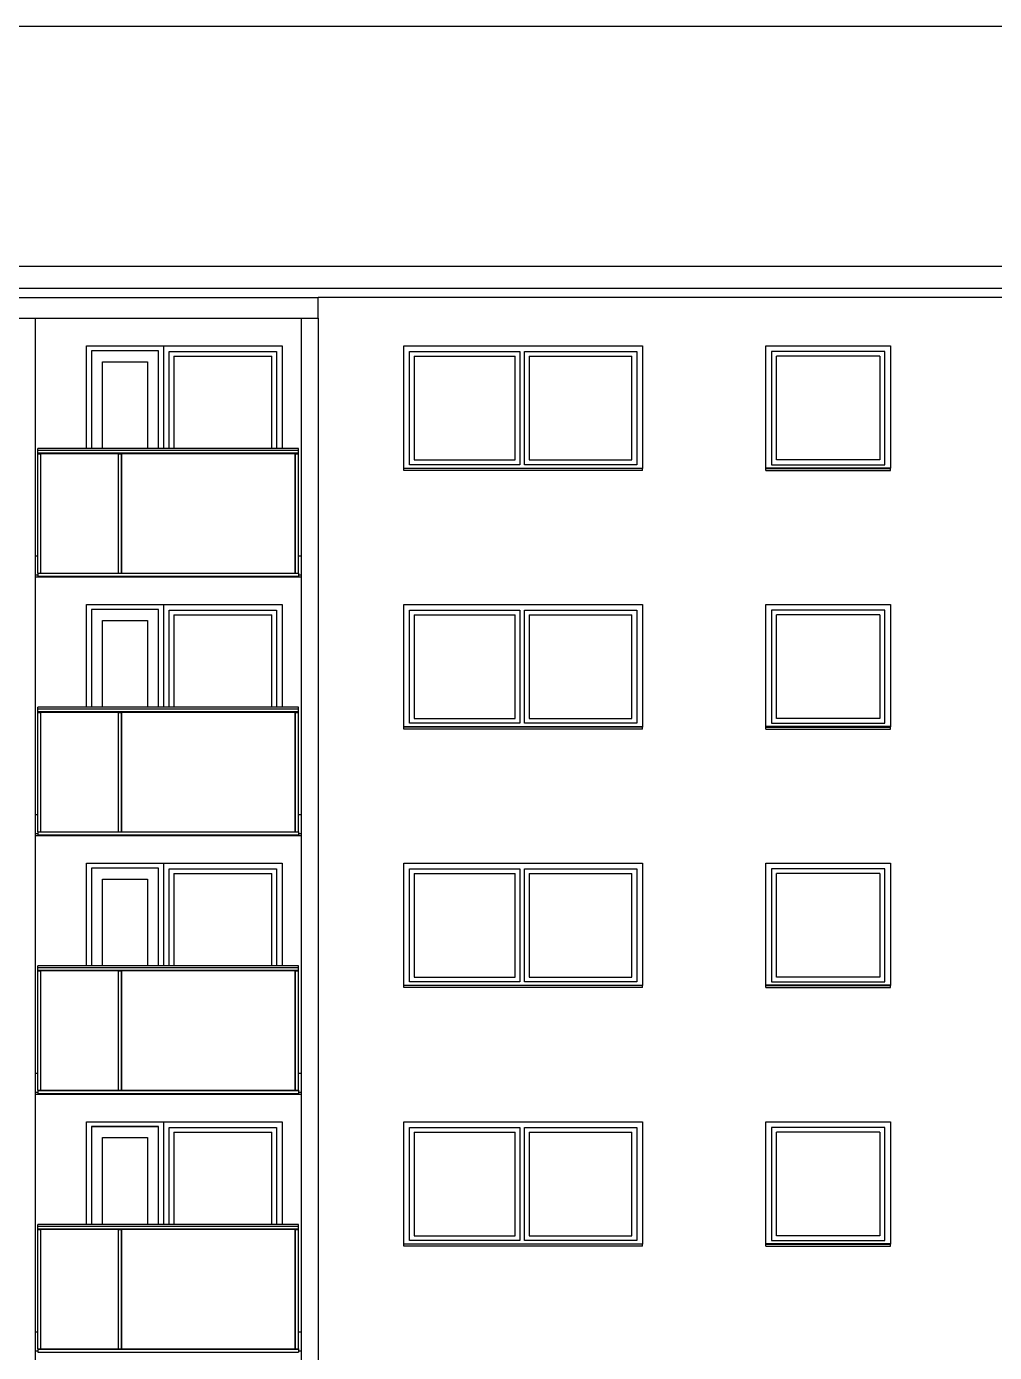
# Model space of a CAD drawing. Header units: millimetres. Extents: x 48 to 4070, y 10 to 629.
# Drawn here: x 505.7 to 709.4, y 324.8 to 603.7 of the extents above; entities that cross this region are included whole.
import ezdxf
from ezdxf.xclip import XClip

# ---------------------------------------------------------------- set-up
doc = ezdxf.new("R2010")
doc.units = ezdxf.units.MM
doc.header["$MEASUREMENT"] = 0
doc.header["$XCLIPFRAME"] = 0
for name, color, linetype in [('A--------P-', 7, 'Continuous'), ('A-01SC-----Ytterväggar2', 7, 'Continuous'), ('A1', 1, 'Continuous')]:
    doc.layers.add(name, color=color, linetype=linetype)

# ---------------------------------------------------------------- blocks, each defined once
blk = doc.blocks.new('Drawing_1_1', base_point=(52.75, 55.57))
at = {"layer": 'A-01SC-----Ytterväggar2'}
for p, q in [((507.47, 542.37), (507.47, 492.37)), ((563.47, 542.37), (563.47, 492.37)), ((567.07, 542.37), (567.07, 492.37)), ((507.47, 492.37), (507.47, 437.97)), ((563.47, 492.37), (563.47, 437.97)), ((567.07, 492.37), (567.07, 437.97)), ((507.47, 437.97), (507.47, 383.57)), ((563.47, 437.97), (563.47, 383.57)), ((567.07, 437.97), (567.07, 383.57)), ((507.47, 383.57), (507.47, 329.17)), ((563.47, 383.57), (563.47, 329.17)), ((567.07, 383.57), (567.07, 329.17)), ((507.47, 329.17), (507.47, 274.77)), ((563.47, 329.17), (563.47, 274.77)), ((567.07, 329.17), (567.07, 274.77))]:
    blk.add_line(p, q, dxfattribs=at)
at = {"layer": 'A1'}
for p, q in [((720.11, 603.74), (328.51, 603.74)), ((48.67, 553.35), (1591.47, 553.35)), ((1584.27, 548.65), (60.27, 548.65)), ((503.87, 546.77), (567.07, 546.77)), ((567.07, 542.37), (567.07, 546.77)), ((851.07, 546.77), (567.07, 546.77)), ((503.87, 542.37), (567.07, 542.37)), ((518.29, 536.57), (559.49, 536.57)), ((518.29, 514.97), (518.29, 536.57)), ((519.33, 535.53), (519.33, 514.97)), ((533.45, 535.53), (519.33, 535.53)), ((533.45, 514.97), (533.45, 535.53)), ((534.49, 536.57), (534.49, 535.37)), ((559.49, 536.57), (559.49, 514.97)), ((585.07, 510.82), (585.07, 536.57)), ((585.07, 536.57), (635.27, 536.57)), ((635.27, 536.57), (635.27, 510.82)), ((661.27, 536.57), (687.47, 536.57)), ((661.27, 510.82), (661.27, 536.57)), ((687.47, 536.57), (687.47, 510.82)), ((519.33, 535.37), (519.35, 535.37)), ((519.33, 534.37), (519.35, 534.37)), ((533.43, 535.51), (519.35, 535.51)), ((519.35, 535.51), (519.35, 514.97)), ((521.65, 514.97), (521.65, 533.21)), ((521.65, 533.21), (531.13, 533.21)), ((531.13, 533.21), (531.13, 514.97)), ((533.43, 514.97), (533.43, 535.51)), ((533.43, 535.37), (533.45, 535.37)), ((533.43, 534.37), (533.45, 534.37)), ((534.49, 535.37), (534.49, 514.97)), ((535.69, 514.97), (535.69, 535.37)), ((535.69, 535.37), (558.29, 535.37)), ((536.69, 534.37), (536.69, 514.97)), ((536.69, 534.37), (557.29, 534.37)), ((557.29, 514.97), (557.29, 534.37)), ((558.29, 535.37), (558.29, 514.97)), ((586.27, 511.57), (586.27, 535.37)), ((586.27, 535.37), (609.47, 535.37)), ((587.27, 534.37), (587.27, 512.57)), ((587.27, 534.37), (608.47, 534.37)), ((608.47, 512.57), (608.47, 534.37)), ((609.47, 535.37), (609.47, 511.57)), ((610.47, 511.57), (610.47, 535.37)), ((610.47, 535.37), (634.07, 535.37)), ((611.47, 534.37), (611.47, 512.57)), ((611.47, 534.37), (633.07, 534.37)), ((633.07, 512.57), (633.07, 534.37)), ((634.07, 535.37), (634.07, 511.57)), ((662.47, 535.37), (662.47, 511.57)), ((686.27, 535.37), (662.47, 535.37)), ((663.47, 512.57), (663.47, 534.37)), ((685.27, 534.37), (663.47, 534.37)), ((685.27, 534.37), (685.27, 512.57)), ((686.27, 511.57), (686.27, 535.37)), ((508.02, 514.93), (508.02, 514.97)), ((562.92, 514.97), (508.02, 514.97)), ((508.02, 514.82), (508.02, 514.93)), ((508.02, 514.63), (508.02, 514.82)), ((508.02, 514.54), (508.02, 514.63)), ((562.92, 514.54), (508.02, 514.54)), ((508.02, 513.97), (508.02, 514.54)), ((508.02, 513.96), (508.02, 513.97)), ((562.92, 513.97), (508.02, 513.97)), ((508.02, 513.95), (508.02, 513.96)), ((508.02, 513.91), (508.02, 513.95)), ((562.92, 513.95), (508.02, 513.95)), ((508.02, 513.88), (508.02, 513.91)), ((562.92, 513.91), (508.02, 513.91)), ((508.02, 513.87), (508.02, 513.88)), ((508.02, 513.87), (508.03, 513.87)), ((508.02, 488.77), (508.02, 513.87)), ((508.03, 513.87), (508.06, 513.87)), ((508.06, 513.87), (508.68, 513.87)), ((508.06, 488.77), (508.06, 513.87)), ((508.68, 513.87), (508.71, 513.87)), ((508.68, 488.77), (508.68, 513.87)), ((508.71, 513.87), (508.72, 513.87)), ((525.02, 513.87), (508.72, 513.87)), ((508.72, 488.77), (508.72, 513.87)), ((525.02, 513.87), (525.03, 513.87)), ((525.02, 488.77), (525.02, 513.87)), ((525.03, 513.87), (525.06, 513.87)), ((525.06, 513.87), (525.68, 513.87)), ((525.06, 488.77), (525.06, 513.87)), ((525.68, 513.87), (525.71, 513.87)), ((525.68, 488.77), (525.68, 513.87)), ((525.71, 513.87), (525.72, 513.87)), ((562.22, 513.87), (525.72, 513.87)), ((525.72, 488.77), (525.72, 513.87)), ((562.22, 513.87), (562.23, 513.87)), ((562.22, 488.77), (562.22, 513.87)), ((562.23, 513.87), (562.26, 513.87)), ((562.26, 513.87), (562.88, 513.87)), ((562.26, 488.77), (562.26, 513.87)), ((562.88, 513.87), (562.91, 513.87)), ((562.88, 488.77), (562.88, 513.87)), ((562.91, 513.87), (562.92, 513.87)), ((562.92, 514.93), (562.92, 514.97)), ((562.92, 514.82), (562.92, 514.93)), ((562.92, 514.63), (562.92, 514.82)), ((562.92, 514.54), (562.92, 514.63)), ((562.92, 513.97), (562.92, 514.54)), ((562.92, 513.96), (562.92, 513.97)), ((562.92, 513.95), (562.92, 513.96)), ((562.92, 513.91), (562.92, 513.95)), ((562.92, 513.88), (562.92, 513.91)), ((562.92, 513.87), (562.92, 513.88)), ((562.92, 488.77), (562.92, 513.87)), ((585.07, 510.87), (635.27, 510.87)), ((585.07, 510.79), (585.07, 510.82)), ((635.27, 510.79), (585.07, 510.79)), ((585.07, 510.37), (585.07, 510.79)), ((609.47, 511.57), (586.27, 511.57)), ((587.27, 512.57), (608.47, 512.57)), ((634.07, 511.57), (610.47, 511.57)), ((611.47, 512.57), (633.07, 512.57)), ((635.27, 510.82), (635.27, 510.79)), ((635.27, 510.37), (635.27, 510.79)), ((687.47, 510.87), (661.27, 510.87)), ((661.27, 510.82), (661.27, 510.79)), ((661.27, 510.79), (687.47, 510.79)), ((661.27, 510.37), (661.27, 510.79)), ((662.47, 511.57), (686.27, 511.57)), ((685.27, 512.57), (663.47, 512.57)), ((687.47, 510.79), (687.47, 510.82)), ((687.47, 510.37), (687.47, 510.79)), ((635.27, 510.37), (585.07, 510.37)), ((661.27, 510.37), (687.47, 510.37)), ((507.47, 492.37), (508.02, 492.37)), ((562.92, 492.37), (563.47, 492.37)), ((507.47, 488.37), (508.02, 488.37)), ((508.02, 488.77), (508.02, 488.76)), ((508.02, 488.77), (508.03, 488.77)), ((508.02, 488.77), (508.03, 488.77)), ((508.02, 488.76), (508.02, 488.73)), ((508.02, 488.73), (508.02, 488.11)), ((508.02, 488.73), (562.92, 488.73)), ((508.02, 488.11), (508.02, 488.08)), ((508.02, 488.11), (562.92, 488.11)), ((508.03, 488.77), (508.06, 488.77)), ((508.06, 488.77), (508.68, 488.77)), ((508.68, 488.77), (508.71, 488.77)), ((508.71, 488.77), (525.03, 488.77)), ((525.02, 488.77), (525.03, 488.77)), ((525.03, 488.77), (525.06, 488.77)), ((525.06, 488.77), (525.68, 488.77)), ((525.68, 488.77), (525.71, 488.77)), ((525.71, 488.77), (562.23, 488.77)), ((562.22, 488.77), (562.23, 488.77)), ((562.23, 488.77), (562.26, 488.77)), ((562.26, 488.77), (562.88, 488.77)), ((562.88, 488.77), (562.91, 488.77)), ((562.91, 488.77), (562.92, 488.77)), ((562.91, 488.77), (562.92, 488.77)), ((562.92, 488.77), (562.92, 488.76)), ((562.92, 488.76), (562.92, 488.73)), ((562.92, 488.73), (562.92, 488.11)), ((562.92, 488.37), (563.47, 488.37)), ((562.92, 488.11), (562.92, 488.08)), ((507.47, 487.97), (563.47, 487.97)), ((508.02, 488.08), (508.02, 488.07)), ((508.02, 488.07), (562.92, 488.07)), ((562.92, 488.08), (562.92, 488.07)), ((518.29, 482.17), (559.49, 482.17)), ((518.29, 460.57), (518.29, 482.17)), ((519.33, 481.13), (519.33, 460.57)), ((533.45, 481.13), (519.33, 481.13)), ((519.33, 480.97), (519.35, 480.97)), ((519.33, 479.97), (519.35, 479.97)), ((533.43, 481.11), (519.35, 481.11)), ((519.35, 481.11), (519.35, 460.57)), ((533.43, 460.57), (533.43, 481.11)), ((533.43, 480.97), (533.45, 480.97)), ((533.43, 479.97), (533.45, 479.97)), ((533.45, 460.57), (533.45, 481.13)), ((534.49, 482.17), (534.49, 480.97)), ((534.49, 480.97), (534.49, 460.57)), ((535.69, 460.57), (535.69, 480.97)), ((535.69, 480.97), (558.29, 480.97)), ((536.69, 479.97), (536.69, 460.57)), ((536.69, 479.97), (557.29, 479.97)), ((557.29, 460.57), (557.29, 479.97)), ((558.29, 480.97), (558.29, 460.57)), ((559.49, 482.17), (559.49, 460.57)), ((585.07, 456.42), (585.07, 482.17)), ((585.07, 482.17), (635.27, 482.17)), ((586.27, 457.17), (586.27, 480.97)), ((586.27, 480.97), (609.47, 480.97)), ((587.27, 479.97), (587.27, 458.17)), ((587.27, 479.97), (608.47, 479.97)), ((608.47, 458.17), (608.47, 479.97)), ((609.47, 480.97), (609.47, 457.17)), ((610.47, 457.17), (610.47, 480.97)), ((610.47, 480.97), (634.07, 480.97)), ((611.47, 479.97), (611.47, 458.17)), ((611.47, 479.97), (633.07, 479.97)), ((633.07, 458.17), (633.07, 479.97)), ((634.07, 480.97), (634.07, 457.17)), ((635.27, 482.17), (635.27, 456.42)), ((661.27, 482.17), (687.47, 482.17)), ((661.27, 456.42), (661.27, 482.17)), ((662.47, 480.97), (662.47, 457.17)), ((686.27, 480.97), (662.47, 480.97)), ((663.47, 458.17), (663.47, 479.97)), ((685.27, 479.97), (663.47, 479.97)), ((685.27, 479.97), (685.27, 458.17)), ((686.27, 457.17), (686.27, 480.97)), ((687.47, 482.17), (687.47, 456.42)), ((521.65, 460.57), (521.65, 478.81)), ((521.65, 478.81), (531.13, 478.81)), ((531.13, 478.81), (531.13, 460.57)), ((508.02, 460.53), (508.02, 460.57)), ((562.92, 460.57), (508.02, 460.57)), ((508.02, 460.42), (508.02, 460.53)), ((508.02, 460.23), (508.02, 460.42)), ((508.02, 460.14), (508.02, 460.23)), ((562.92, 460.53), (562.92, 460.57)), ((562.92, 460.42), (562.92, 460.53)), ((562.92, 460.23), (562.92, 460.42)), ((562.92, 460.14), (562.92, 460.23)), ((562.92, 460.14), (508.02, 460.14)), ((508.02, 459.57), (508.02, 460.14)), ((508.02, 459.56), (508.02, 459.57)), ((562.92, 459.57), (508.02, 459.57)), ((508.02, 459.55), (508.02, 459.56)), ((508.02, 459.51), (508.02, 459.55)), ((562.92, 459.55), (508.02, 459.55)), ((508.02, 459.48), (508.02, 459.51)), ((562.92, 459.51), (508.02, 459.51)), ((508.02, 459.47), (508.02, 459.48)), ((508.02, 459.47), (508.03, 459.47)), ((508.02, 434.37), (508.02, 459.47)), ((508.03, 459.47), (508.06, 459.47)), ((508.06, 459.47), (508.68, 459.47)), ((508.06, 434.37), (508.06, 459.47)), ((508.68, 459.47), (508.71, 459.47)), ((508.68, 434.37), (508.68, 459.47)), ((508.71, 459.47), (508.72, 459.47)), ((525.02, 459.47), (508.72, 459.47)), ((508.72, 434.37), (508.72, 459.47)), ((525.02, 459.47), (525.03, 459.47)), ((525.02, 434.37), (525.02, 459.47)), ((525.03, 459.47), (525.06, 459.47)), ((525.06, 459.47), (525.68, 459.47)), ((525.06, 434.37), (525.06, 459.47)), ((525.68, 459.47), (525.71, 459.47)), ((525.68, 434.37), (525.68, 459.47)), ((525.71, 459.47), (525.72, 459.47)), ((562.22, 459.47), (525.72, 459.47)), ((525.72, 434.37), (525.72, 459.47)), ((562.22, 459.47), (562.23, 459.47)), ((562.22, 434.37), (562.22, 459.47)), ((562.23, 459.47), (562.26, 459.47)), ((562.26, 459.47), (562.88, 459.47)), ((562.26, 434.37), (562.26, 459.47)), ((562.88, 459.47), (562.91, 459.47)), ((562.88, 434.37), (562.88, 459.47)), ((562.91, 459.47), (562.92, 459.47)), ((562.92, 459.57), (562.92, 460.14)), ((562.92, 459.56), (562.92, 459.57)), ((562.92, 459.55), (562.92, 459.56)), ((562.92, 459.51), (562.92, 459.55)), ((562.92, 459.48), (562.92, 459.51)), ((562.92, 459.47), (562.92, 459.48)), ((562.92, 434.37), (562.92, 459.47)), ((587.27, 458.17), (608.47, 458.17)), ((611.47, 458.17), (633.07, 458.17)), ((685.27, 458.17), (663.47, 458.17)), ((585.07, 456.47), (635.27, 456.47)), ((585.07, 456.39), (585.07, 456.42)), ((635.27, 456.39), (585.07, 456.39)), ((585.07, 455.97), (585.07, 456.39)), ((635.27, 455.97), (585.07, 455.97)), ((609.47, 457.17), (586.27, 457.17)), ((634.07, 457.17), (610.47, 457.17)), ((635.27, 456.42), (635.27, 456.39)), ((635.27, 455.97), (635.27, 456.39)), ((687.47, 456.47), (661.27, 456.47)), ((661.27, 456.42), (661.27, 456.39)), ((661.27, 456.39), (687.47, 456.39)), ((661.27, 455.97), (661.27, 456.39)), ((661.27, 455.97), (687.47, 455.97)), ((662.47, 457.17), (686.27, 457.17)), ((687.47, 456.39), (687.47, 456.42)), ((687.47, 455.97), (687.47, 456.39)), ((507.47, 437.97), (508.02, 437.97)), ((562.92, 437.97), (563.47, 437.97)), ((507.47, 433.97), (508.02, 433.97)), ((507.47, 433.57), (563.47, 433.57)), ((508.02, 434.37), (508.02, 434.36)), ((508.02, 434.37), (508.03, 434.37)), ((508.02, 434.37), (508.03, 434.37)), ((508.02, 434.36), (508.02, 434.33)), ((508.02, 434.33), (508.02, 433.71)), ((508.02, 434.33), (562.92, 434.33)), ((508.02, 433.71), (508.02, 433.68)), ((508.02, 433.71), (562.92, 433.71)), ((508.02, 433.68), (508.02, 433.67)), ((508.02, 433.67), (562.92, 433.67)), ((508.03, 434.37), (508.06, 434.37)), ((508.06, 434.37), (508.68, 434.37)), ((508.68, 434.37), (508.71, 434.37)), ((508.71, 434.37), (525.03, 434.37)), ((525.02, 434.37), (525.03, 434.37)), ((525.03, 434.37), (525.06, 434.37)), ((525.06, 434.37), (525.68, 434.37)), ((525.68, 434.37), (525.71, 434.37)), ((525.71, 434.37), (562.23, 434.37)), ((562.22, 434.37), (562.23, 434.37)), ((562.23, 434.37), (562.26, 434.37)), ((562.26, 434.37), (562.88, 434.37)), ((562.88, 434.37), (562.91, 434.37)), ((562.91, 434.37), (562.92, 434.37)), ((562.91, 434.37), (562.92, 434.37)), ((562.92, 434.37), (562.92, 434.36)), ((562.92, 434.36), (562.92, 434.33)), ((562.92, 434.33), (562.92, 433.71)), ((562.92, 433.97), (563.47, 433.97)), ((562.92, 433.71), (562.92, 433.68)), ((562.92, 433.68), (562.92, 433.67)), ((518.29, 427.77), (559.49, 427.77)), ((518.29, 406.17), (518.29, 427.77)), ((534.49, 427.77), (534.49, 426.57)), ((559.49, 427.77), (559.49, 406.17)), ((585.07, 402.02), (585.07, 427.77)), ((585.07, 427.77), (635.27, 427.77)), ((635.27, 427.77), (635.27, 402.02)), ((661.27, 427.77), (687.47, 427.77)), ((661.27, 402.02), (661.27, 427.77)), ((687.47, 427.77), (687.47, 402.02)), ((519.33, 426.73), (519.33, 406.17)), ((533.45, 426.73), (519.33, 426.73)), ((519.33, 426.57), (519.35, 426.57)), ((519.33, 425.57), (519.35, 425.57)), ((533.43, 426.71), (519.35, 426.71)), ((519.35, 426.71), (519.35, 406.17)), ((521.65, 406.17), (521.65, 424.41)), ((521.65, 424.41), (531.13, 424.41)), ((531.13, 424.41), (531.13, 406.17)), ((533.43, 406.17), (533.43, 426.71)), ((533.43, 426.57), (533.45, 426.57)), ((533.43, 425.57), (533.45, 425.57)), ((533.45, 406.17), (533.45, 426.73)), ((534.49, 426.57), (534.49, 406.17)), ((535.69, 406.17), (535.69, 426.57)), ((535.69, 426.57), (558.29, 426.57)), ((536.69, 425.57), (536.69, 406.17)), ((536.69, 425.57), (557.29, 425.57)), ((557.29, 406.17), (557.29, 425.57)), ((558.29, 426.57), (558.29, 406.17)), ((586.27, 402.77), (586.27, 426.57)), ((586.27, 426.57), (609.47, 426.57)), ((587.27, 425.57), (587.27, 403.77)), ((587.27, 425.57), (608.47, 425.57)), ((608.47, 403.77), (608.47, 425.57)), ((609.47, 426.57), (609.47, 402.77)), ((610.47, 402.77), (610.47, 426.57)), ((610.47, 426.57), (634.07, 426.57)), ((611.47, 425.57), (611.47, 403.77)), ((611.47, 425.57), (633.07, 425.57)), ((633.07, 403.77), (633.07, 425.57)), ((634.07, 426.57), (634.07, 402.77)), ((662.47, 426.57), (662.47, 402.77)), ((686.27, 426.57), (662.47, 426.57)), ((663.47, 403.77), (663.47, 425.57)), ((685.27, 425.57), (663.47, 425.57)), ((685.27, 425.57), (685.27, 403.77)), ((686.27, 402.77), (686.27, 426.57)), ((508.02, 406.13), (508.02, 406.17)), ((562.92, 406.17), (508.02, 406.17)), ((508.02, 406.02), (508.02, 406.13)), ((508.02, 405.83), (508.02, 406.02)), ((508.02, 405.74), (508.02, 405.83)), ((562.92, 405.74), (508.02, 405.74)), ((508.02, 405.17), (508.02, 405.74)), ((508.02, 405.16), (508.02, 405.17)), ((562.92, 405.17), (508.02, 405.17)), ((508.02, 405.15), (508.02, 405.16)), ((508.02, 405.11), (508.02, 405.15)), ((562.92, 405.15), (508.02, 405.15)), ((508.02, 405.08), (508.02, 405.11)), ((562.92, 405.11), (508.02, 405.11)), ((508.02, 405.07), (508.02, 405.08)), ((508.02, 405.07), (508.03, 405.07)), ((508.02, 379.97), (508.02, 405.07)), ((508.03, 405.07), (508.06, 405.07)), ((508.06, 405.07), (508.68, 405.07)), ((508.06, 379.97), (508.06, 405.07)), ((508.68, 405.07), (508.71, 405.07)), ((508.68, 379.97), (508.68, 405.07)), ((508.71, 405.07), (508.72, 405.07)), ((525.02, 405.07), (508.72, 405.07)), ((508.72, 379.97), (508.72, 405.07)), ((525.02, 405.07), (525.03, 405.07)), ((525.02, 379.97), (525.02, 405.07)), ((525.03, 405.07), (525.06, 405.07)), ((525.06, 405.07), (525.68, 405.07)), ((525.06, 379.97), (525.06, 405.07)), ((525.68, 405.07), (525.71, 405.07)), ((525.68, 379.97), (525.68, 405.07)), ((525.71, 405.07), (525.72, 405.07)), ((562.22, 405.07), (525.72, 405.07)), ((525.72, 379.97), (525.72, 405.07)), ((562.22, 405.07), (562.23, 405.07)), ((562.22, 379.97), (562.22, 405.07)), ((562.23, 405.07), (562.26, 405.07)), ((562.26, 405.07), (562.88, 405.07)), ((562.26, 379.97), (562.26, 405.07)), ((562.88, 405.07), (562.91, 405.07)), ((562.88, 379.97), (562.88, 405.07)), ((562.91, 405.07), (562.92, 405.07)), ((562.92, 406.13), (562.92, 406.17)), ((562.92, 406.02), (562.92, 406.13)), ((562.92, 405.83), (562.92, 406.02)), ((562.92, 405.74), (562.92, 405.83)), ((562.92, 405.17), (562.92, 405.74)), ((562.92, 405.16), (562.92, 405.17)), ((562.92, 405.15), (562.92, 405.16)), ((562.92, 405.11), (562.92, 405.15)), ((562.92, 405.08), (562.92, 405.11)), ((562.92, 405.07), (562.92, 405.08)), ((562.92, 379.97), (562.92, 405.07)), ((585.07, 402.07), (635.27, 402.07)), ((585.07, 401.99), (585.07, 402.02)), ((635.27, 401.99), (585.07, 401.99)), ((585.07, 401.57), (585.07, 401.99)), ((609.47, 402.77), (586.27, 402.77)), ((587.27, 403.77), (608.47, 403.77)), ((634.07, 402.77), (610.47, 402.77)), ((611.47, 403.77), (633.07, 403.77)), ((635.27, 402.02), (635.27, 401.99)), ((635.27, 401.57), (635.27, 401.99)), ((687.47, 402.07), (661.27, 402.07)), ((661.27, 402.02), (661.27, 401.99)), ((661.27, 401.99), (687.47, 401.99)), ((661.27, 401.57), (661.27, 401.99)), ((662.47, 402.77), (686.27, 402.77)), ((685.27, 403.77), (663.47, 403.77)), ((687.47, 401.99), (687.47, 402.02)), ((687.47, 401.57), (687.47, 401.99)), ((635.27, 401.57), (585.07, 401.57)), ((661.27, 401.57), (687.47, 401.57)), ((507.47, 383.57), (508.02, 383.57)), ((562.92, 383.57), (563.47, 383.57)), ((507.47, 379.57), (508.02, 379.57)), ((508.02, 379.97), (508.02, 379.96)), ((508.02, 379.97), (508.03, 379.97)), ((508.02, 379.97), (508.03, 379.97)), ((508.02, 379.96), (508.02, 379.93)), ((508.02, 379.93), (508.02, 379.31)), ((508.02, 379.93), (562.92, 379.93)), ((508.03, 379.97), (508.06, 379.97)), ((508.06, 379.97), (508.68, 379.97)), ((508.68, 379.97), (508.71, 379.97)), ((508.71, 379.97), (525.03, 379.97)), ((525.02, 379.97), (525.03, 379.97)), ((525.03, 379.97), (525.06, 379.97)), ((525.06, 379.97), (525.68, 379.97)), ((525.68, 379.97), (525.71, 379.97)), ((525.71, 379.97), (562.23, 379.97)), ((562.22, 379.97), (562.23, 379.97)), ((562.23, 379.97), (562.26, 379.97)), ((562.26, 379.97), (562.88, 379.97)), ((562.88, 379.97), (562.91, 379.97)), ((562.91, 379.97), (562.92, 379.97)), ((562.91, 379.97), (562.92, 379.97)), ((562.92, 379.97), (562.92, 379.96)), ((562.92, 379.96), (562.92, 379.93)), ((562.92, 379.93), (562.92, 379.31)), ((562.92, 379.57), (563.47, 379.57)), ((507.47, 379.17), (563.47, 379.17)), ((508.02, 379.31), (508.02, 379.28)), ((508.02, 379.31), (562.92, 379.31)), ((508.02, 379.28), (508.02, 379.27)), ((508.02, 379.27), (562.92, 379.27)), ((562.92, 379.31), (562.92, 379.28)), ((562.92, 379.28), (562.92, 379.27)), ((518.29, 373.37), (559.49, 373.37)), ((518.29, 351.77), (518.29, 373.37)), ((519.33, 372.33), (519.33, 351.77)), ((533.45, 372.33), (519.33, 372.33)), ((519.33, 372.17), (519.35, 372.17)), ((519.33, 371.17), (519.35, 371.17)), ((533.43, 372.31), (519.35, 372.31)), ((519.35, 372.31), (519.35, 351.77)), ((533.43, 351.77), (533.43, 372.31)), ((533.43, 372.17), (533.45, 372.17)), ((533.43, 371.17), (533.45, 371.17)), ((533.45, 351.77), (533.45, 372.33)), ((534.49, 373.37), (534.49, 372.17)), ((534.49, 372.17), (534.49, 351.77)), ((535.69, 351.77), (535.69, 372.17)), ((535.69, 372.17), (558.29, 372.17)), ((536.69, 371.17), (536.69, 351.77)), ((536.69, 371.17), (557.29, 371.17)), ((557.29, 351.77), (557.29, 371.17)), ((558.29, 372.17), (558.29, 351.77)), ((559.49, 373.37), (559.49, 351.77)), ((585.07, 347.62), (585.07, 373.37)), ((585.07, 373.37), (635.27, 373.37)), ((586.27, 348.37), (586.27, 372.17)), ((586.27, 372.17), (609.47, 372.17)), ((587.27, 371.17), (587.27, 349.37)), ((587.27, 371.17), (608.47, 371.17)), ((608.47, 349.37), (608.47, 371.17)), ((609.47, 372.17), (609.47, 348.37)), ((610.47, 348.37), (610.47, 372.17)), ((610.47, 372.17), (634.07, 372.17)), ((611.47, 371.17), (611.47, 349.37)), ((611.47, 371.17), (633.07, 371.17)), ((633.07, 349.37), (633.07, 371.17)), ((634.07, 372.17), (634.07, 348.37)), ((635.27, 373.37), (635.27, 347.62)), ((661.27, 373.37), (687.47, 373.37)), ((661.27, 347.62), (661.27, 373.37)), ((662.47, 372.17), (662.47, 348.37)), ((686.27, 372.17), (662.47, 372.17)), ((663.47, 349.37), (663.47, 371.17)), ((685.27, 371.17), (663.47, 371.17)), ((685.27, 371.17), (685.27, 349.37)), ((686.27, 348.37), (686.27, 372.17)), ((687.47, 373.37), (687.47, 347.62)), ((521.65, 351.77), (521.65, 370.01)), ((521.65, 370.01), (531.13, 370.01)), ((531.13, 370.01), (531.13, 351.77)), ((508.02, 351.73), (508.02, 351.77)), ((562.92, 351.77), (508.02, 351.77)), ((508.02, 351.62), (508.02, 351.73)), ((508.02, 351.43), (508.02, 351.62)), ((562.92, 351.73), (562.92, 351.77)), ((562.92, 351.62), (562.92, 351.73)), ((562.92, 351.43), (562.92, 351.62)), ((508.02, 351.34), (508.02, 351.43)), ((562.92, 351.34), (508.02, 351.34)), ((508.02, 350.77), (508.02, 351.34)), ((508.02, 350.76), (508.02, 350.77)), ((562.92, 350.77), (508.02, 350.77)), ((508.02, 350.75), (508.02, 350.76)), ((508.02, 350.71), (508.02, 350.75)), ((562.92, 350.75), (508.02, 350.75)), ((508.02, 350.68), (508.02, 350.71)), ((562.92, 350.71), (508.02, 350.71)), ((508.02, 350.67), (508.02, 350.68)), ((508.02, 350.67), (508.03, 350.67)), ((508.02, 325.57), (508.02, 350.67)), ((508.03, 350.67), (508.06, 350.67)), ((508.06, 350.67), (508.68, 350.67)), ((508.06, 325.57), (508.06, 350.67)), ((508.68, 350.67), (508.71, 350.67)), ((508.68, 325.57), (508.68, 350.67)), ((508.71, 350.67), (508.72, 350.67)), ((525.02, 350.67), (508.72, 350.67)), ((508.72, 325.57), (508.72, 350.67)), ((525.02, 350.67), (525.03, 350.67)), ((525.02, 325.57), (525.02, 350.67)), ((525.03, 350.67), (525.06, 350.67)), ((525.06, 350.67), (525.68, 350.67)), ((525.06, 325.57), (525.06, 350.67)), ((525.68, 350.67), (525.71, 350.67)), ((525.68, 325.57), (525.68, 350.67)), ((525.71, 350.67), (525.72, 350.67)), ((562.22, 350.67), (525.72, 350.67)), ((525.72, 325.57), (525.72, 350.67)), ((562.22, 350.67), (562.23, 350.67)), ((562.22, 325.57), (562.22, 350.67)), ((562.23, 350.67), (562.26, 350.67)), ((562.26, 350.67), (562.88, 350.67)), ((562.26, 325.57), (562.26, 350.67)), ((562.88, 350.67), (562.91, 350.67)), ((562.88, 325.57), (562.88, 350.67)), ((562.91, 350.67), (562.92, 350.67)), ((562.92, 351.34), (562.92, 351.43)), ((562.92, 350.77), (562.92, 351.34)), ((562.92, 350.76), (562.92, 350.77)), ((562.92, 350.75), (562.92, 350.76)), ((562.92, 350.71), (562.92, 350.75)), ((562.92, 350.68), (562.92, 350.71)), ((562.92, 350.67), (562.92, 350.68)), ((562.92, 325.57), (562.92, 350.67)), ((587.27, 349.37), (608.47, 349.37)), ((611.47, 349.37), (633.07, 349.37)), ((685.27, 349.37), (663.47, 349.37)), ((585.07, 347.67), (635.27, 347.67)), ((585.07, 347.59), (585.07, 347.62)), ((635.27, 347.59), (585.07, 347.59)), ((585.07, 347.17), (585.07, 347.59)), ((635.27, 347.17), (585.07, 347.17)), ((609.47, 348.37), (586.27, 348.37)), ((634.07, 348.37), (610.47, 348.37)), ((635.27, 347.62), (635.27, 347.59)), ((635.27, 347.17), (635.27, 347.59)), ((687.47, 347.67), (661.27, 347.67)), ((661.27, 347.62), (661.27, 347.59)), ((661.27, 347.59), (687.47, 347.59)), ((661.27, 347.17), (661.27, 347.59)), ((661.27, 347.17), (687.47, 347.17)), ((662.47, 348.37), (686.27, 348.37)), ((687.47, 347.59), (687.47, 347.62)), ((687.47, 347.17), (687.47, 347.59)), ((507.47, 329.17), (508.02, 329.17)), ((562.92, 329.17), (563.47, 329.17)), ((507.47, 325.17), (508.02, 325.17)), ((508.02, 325.57), (508.02, 325.56)), ((508.02, 325.57), (508.03, 325.57)), ((508.02, 325.56), (508.02, 325.53)), ((508.02, 325.53), (508.02, 324.91)), ((508.02, 325.53), (562.92, 325.53)), ((508.02, 324.91), (508.02, 324.88)), ((508.02, 324.91), (562.92, 324.91)), ((508.02, 324.88), (508.02, 324.87)), ((508.02, 324.87), (562.92, 324.87)), ((508.03, 325.57), (508.06, 325.57)), ((508.06, 325.57), (508.68, 325.57)), ((508.68, 325.57), (508.71, 325.57)), ((508.71, 325.57), (508.72, 325.57)), ((508.72, 325.57), (525.02, 325.57)), ((525.02, 325.57), (525.03, 325.57)), ((525.03, 325.57), (525.06, 325.57)), ((525.06, 325.57), (525.68, 325.57)), ((525.68, 325.57), (525.71, 325.57)), ((525.71, 325.57), (525.72, 325.57)), ((525.72, 325.57), (562.22, 325.57)), ((562.22, 325.57), (562.23, 325.57)), ((562.23, 325.57), (562.26, 325.57)), ((562.26, 325.57), (562.88, 325.57)), ((562.88, 325.57), (562.91, 325.57)), ((562.91, 325.57), (562.92, 325.57)), ((562.92, 325.57), (562.92, 325.56)), ((562.92, 325.56), (562.92, 325.53)), ((562.92, 325.53), (562.92, 324.91)), ((562.92, 325.17), (563.47, 325.17)), ((562.92, 324.91), (562.92, 324.88)), ((562.92, 324.88), (562.92, 324.87))]:
    blk.add_line(p, q, dxfattribs=at)

msp = doc.modelspace()

# ---------------------------------------------------------------- block references
at = {"layer": 'A--------P-'}
ref = msp.add_blockref('Drawing_1_1', (52.75, 55.57), dxfattribs=at)
XClip(ref).set_block_clipping_path([(48.4716013132, 30.3893906688), (1596.0716013132, 629.1207956122)])

doc.saveas('drawing.dxf')
